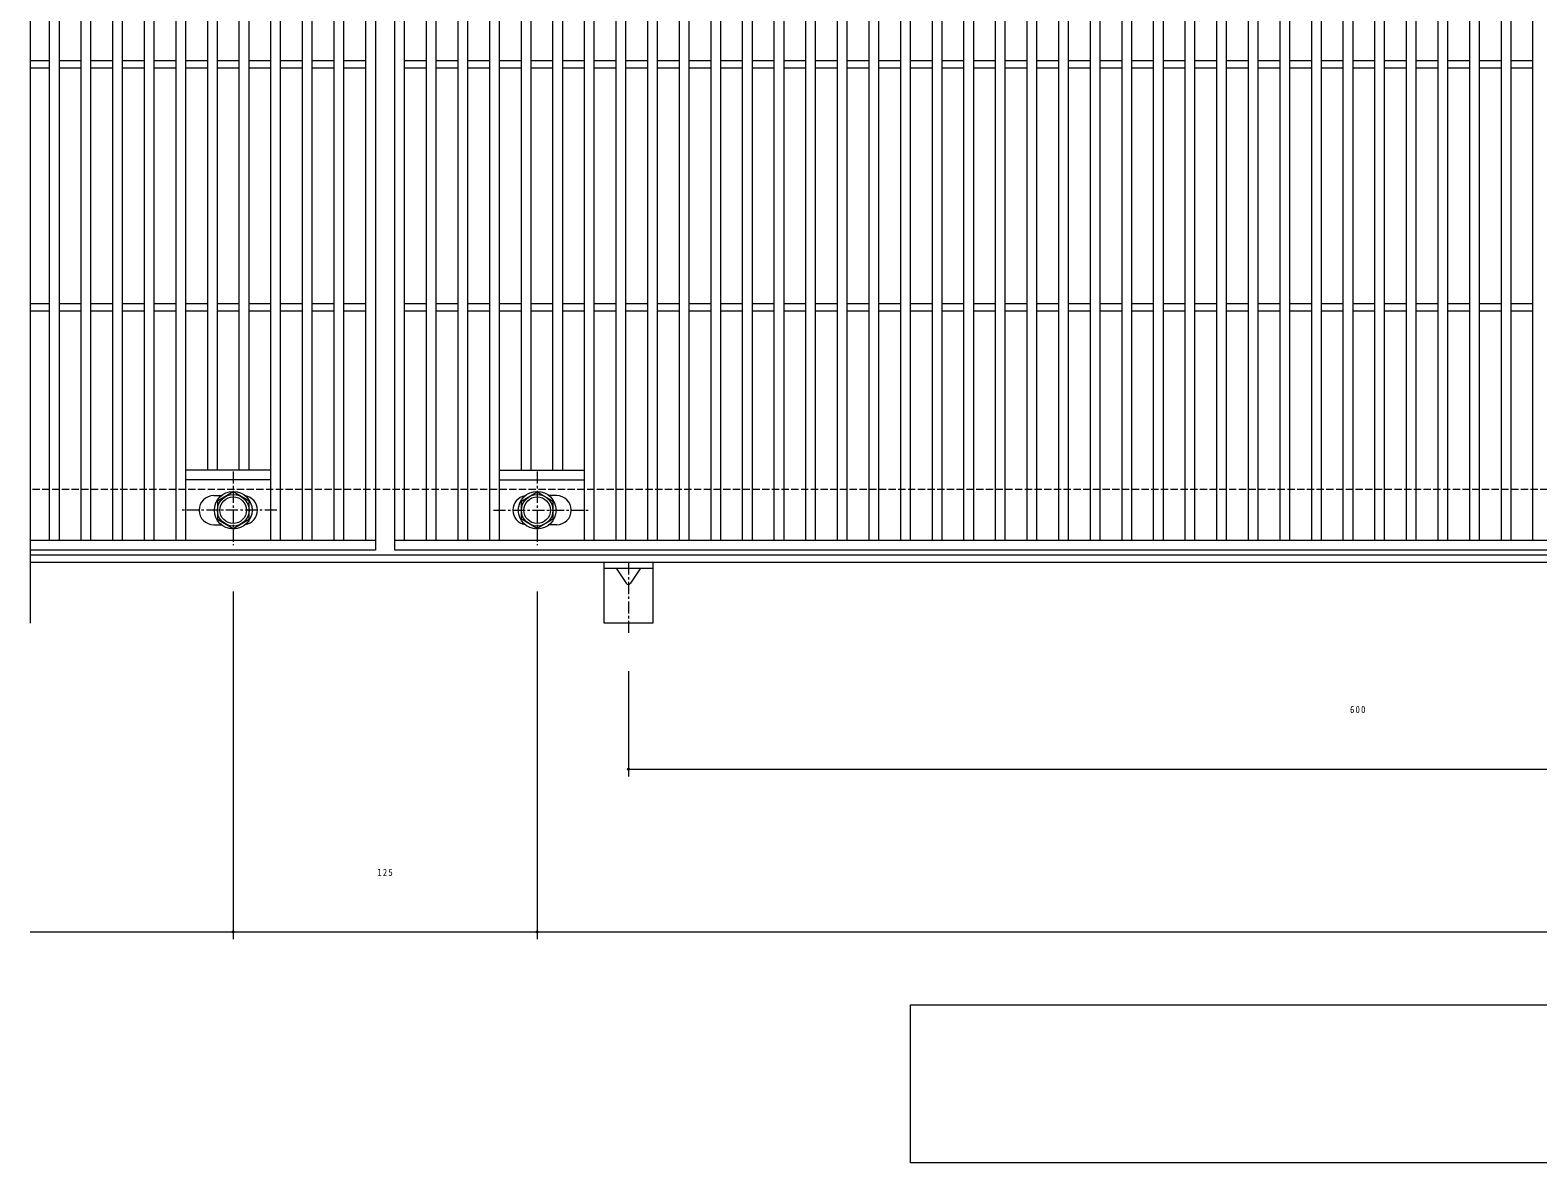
# Model space of a CAD drawing. Units: millimetres on the paper. Extents: x -28453 to 176, y -9817 to 9654.
# Drawn here: x -28219 to -27599, y -9817 to -9351 of the extents above; entities that cross this region are included whole.
import ezdxf

# ---------------------------------------------------------------- set-up
doc = ezdxf.new("R2010")
doc.units = ezdxf.units.MM
doc.header["$PDMODE"] = 32
doc.header["$PDSIZE"] = 0.8
doc.linetypes.add('CHAIN1', pattern=[8, 5, -1, 1, -1])
doc.linetypes.add('DASHED3', pattern=[4, 3, -1])
doc.layers.add('C-5', color=3, linetype='Continuous', lineweight=9)
doc.styles.add('ＭＳ ゴシック', font='')
doc.styles.get('ＭＳ ゴシック').set_extended_font_data('MS Gothic')

msp = doc.modelspace()

# ---------------------------------------------------------------- linework, layer by layer
at = {"layer": 'C-5'}
for p, q in [((-28218.997, -9035.158), (-28218.997, -9595.159)), ((-28210.997, -9561.16), (-28210.997, -9069.159)), ((-28206.997, -9561.16), (-28206.997, -9069.159)), ((-28197.997, -9561.16), (-28197.997, -9069.159)), ((-28193.997, -9561.16), (-28193.997, -9069.159)), ((-28184.997, -9561.16), (-28184.997, -9069.159)), ((-28180.996, -9561.16), (-28180.996, -9069.159)), ((-28171.997, -9561.16), (-28171.997, -9069.159)), ((-28167.997, -9561.16), (-28167.997, -9069.159)), ((-28158.997, -9561.16), (-28158.997, -9069.159)), ((-28154.997, -9561.16), (-28154.997, -9069.159)), ((-28119.997, -9561.16), (-28119.997, -9069.159)), ((-28115.997, -9561.16), (-28115.997, -9069.159)), ((-28106.997, -9561.16), (-28106.997, -9069.159)), ((-28102.997, -9561.16), (-28102.997, -9069.159)), ((-28093.997, -9561.16), (-28093.997, -9069.159)), ((-28089.997, -9561.16), (-28089.997, -9069.159)), ((-28080.996, -9561.16), (-28080.996, -9069.159)), ((-28076.997, -9065.158), (-28076.997, -9565.159)), ((-28064.996, -9561.16), (-28064.996, -9069.159)), ((-28055.996, -9561.16), (-28055.996, -9069.159)), ((-28051.996, -9561.16), (-28051.996, -9069.159)), ((-28042.997, -9561.16), (-28042.997, -9069.159)), ((-28038.996, -9561.16), (-28038.996, -9069.159)), ((-28029.996, -9561.16), (-28029.996, -9069.159)), ((-28025.996, -9561.16), (-28025.996, -9069.159)), ((-27990.996, -9561.16), (-27990.996, -9069.159)), ((-27986.996, -9561.16), (-27986.996, -9069.159)), ((-27977.996, -9561.16), (-27977.996, -9069.159)), ((-27973.996, -9561.16), (-27973.996, -9069.159)), ((-27964.996, -9561.16), (-27964.996, -9069.159)), ((-27960.996, -9561.16), (-27960.996, -9069.159)), ((-27951.996, -9561.16), (-27951.996, -9069.159)), ((-27947.996, -9561.16), (-27947.996, -9069.159)), ((-27938.996, -9561.16), (-27938.996, -9069.159)), ((-27934.996, -9561.16), (-27934.996, -9069.159)), ((-27925.996, -9561.16), (-27925.996, -9069.159)), ((-27921.996, -9561.16), (-27921.996, -9069.159)), ((-27912.996, -9561.16), (-27912.996, -9069.159)), ((-27908.996, -9561.16), (-27908.996, -9069.159)), ((-27899.996, -9561.16), (-27899.996, -9069.159)), ((-27895.996, -9561.16), (-27895.996, -9069.159)), ((-27886.996, -9561.16), (-27886.996, -9069.159)), ((-27882.996, -9561.16), (-27882.996, -9069.159)), ((-27873.996, -9561.16), (-27873.996, -9069.159)), ((-27869.996, -9561.16), (-27869.996, -9069.159)), ((-27860.996, -9561.16), (-27860.996, -9069.159)), ((-27856.996, -9561.16), (-27856.996, -9069.159)), ((-27847.996, -9561.16), (-27847.996, -9069.159)), ((-27843.996, -9561.16), (-27843.996, -9069.159)), ((-27834.996, -9561.16), (-27834.996, -9069.159)), ((-27830.996, -9561.16), (-27830.996, -9069.159)), ((-27821.996, -9561.16), (-27821.996, -9069.159)), ((-27817.996, -9561.16), (-27817.996, -9069.159)), ((-27808.996, -9561.16), (-27808.996, -9069.159)), ((-27804.996, -9561.16), (-27804.996, -9069.159)), ((-27795.996, -9561.16), (-27795.996, -9069.159)), ((-27791.996, -9561.16), (-27791.996, -9069.159)), ((-27782.996, -9561.16), (-27782.996, -9069.159)), ((-27778.996, -9561.16), (-27778.996, -9069.159)), ((-27769.996, -9561.16), (-27769.996, -9069.159)), ((-27765.996, -9561.16), (-27765.996, -9069.159)), ((-27756.996, -9561.16), (-27756.996, -9069.159)), ((-27752.996, -9561.16), (-27752.996, -9069.159)), ((-27743.996, -9561.16), (-27743.996, -9069.159)), ((-27739.997, -9561.16), (-27739.997, -9069.159)), ((-27730.996, -9561.16), (-27730.996, -9069.159)), ((-27726.996, -9561.16), (-27726.996, -9069.159)), ((-27717.996, -9561.16), (-27717.996, -9069.159)), ((-27713.996, -9561.16), (-27713.996, -9069.159)), ((-27704.996, -9561.16), (-27704.996, -9069.159)), ((-27700.996, -9561.16), (-27700.996, -9069.159)), ((-27691.996, -9561.16), (-27691.996, -9069.159)), ((-27687.996, -9561.16), (-27687.996, -9069.159)), ((-27678.996, -9561.16), (-27678.996, -9069.159)), ((-27674.997, -9561.16), (-27674.997, -9069.159)), ((-27665.996, -9561.16), (-27665.996, -9069.159)), ((-27661.996, -9561.16), (-27661.996, -9069.159)), ((-27652.996, -9561.16), (-27652.996, -9069.159)), ((-27648.996, -9561.16), (-27648.996, -9069.159)), ((-27639.996, -9561.16), (-27639.996, -9069.159)), ((-27635.997, -9561.16), (-27635.997, -9069.159)), ((-27626.997, -9561.16), (-27626.997, -9069.159)), ((-27622.997, -9561.16), (-27622.997, -9069.159)), ((-27613.996, -9561.16), (-27613.996, -9069.159)), ((-27609.996, -9561.16), (-27609.996, -9069.159)), ((-27600.996, -9561.16), (-27600.996, -9069.159)), ((-28145.997, -9532.159), (-28145.997, -9098.159)), ((-28141.997, -9532.159), (-28141.997, -9098.159)), ((-28132.997, -9532.159), (-28132.997, -9098.159)), ((-28128.997, -9532.159), (-28128.997, -9098.159)), ((-28016.996, -9532.159), (-28016.996, -9098.159)), ((-28012.996, -9532.159), (-28012.996, -9098.159)), ((-28003.996, -9532.159), (-28003.996, -9098.159)), ((-27999.996, -9532.159), (-27999.996, -9098.159)), ((-28218.997, -9363.659), (-28210.997, -9363.659)), ((-28218.997, -9366.658), (-28210.997, -9366.658)), ((-28206.997, -9363.659), (-28197.997, -9363.659)), ((-28206.997, -9366.658), (-28197.997, -9366.658)), ((-28193.997, -9363.659), (-28184.997, -9363.659)), ((-28193.997, -9366.658), (-28184.997, -9366.658)), ((-28180.996, -9363.659), (-28171.997, -9363.659)), ((-28180.996, -9366.658), (-28171.997, -9366.658)), ((-28167.997, -9363.659), (-28158.997, -9363.659)), ((-28167.997, -9366.658), (-28158.997, -9366.658)), ((-28154.997, -9363.659), (-28145.997, -9363.659)), ((-28154.997, -9366.658), (-28145.997, -9366.658)), ((-28141.997, -9363.659), (-28132.997, -9363.659)), ((-28141.997, -9366.658), (-28132.997, -9366.658)), ((-28128.997, -9363.659), (-28119.997, -9363.659)), ((-28128.997, -9366.658), (-28119.997, -9366.658)), ((-28115.997, -9363.659), (-28106.997, -9363.659)), ((-28115.997, -9366.658), (-28106.997, -9366.658)), ((-28102.997, -9363.659), (-28093.997, -9363.659)), ((-28102.997, -9366.658), (-28093.997, -9366.658)), ((-28089.997, -9363.659), (-28080.997, -9363.659)), ((-28089.997, -9366.658), (-28080.997, -9366.658)), ((-28064.996, -9363.659), (-28055.996, -9363.659)), ((-28064.996, -9366.658), (-28055.996, -9366.658)), ((-28051.996, -9363.659), (-28042.997, -9363.659)), ((-28051.996, -9366.658), (-28042.997, -9366.658)), ((-28038.996, -9363.659), (-28029.996, -9363.659)), ((-28038.996, -9366.658), (-28029.996, -9366.658)), ((-28025.996, -9363.659), (-28016.996, -9363.659)), ((-28025.996, -9366.658), (-28016.996, -9366.658)), ((-28012.996, -9363.659), (-28003.996, -9363.659)), ((-28012.996, -9366.658), (-28003.996, -9366.658)), ((-27999.996, -9363.659), (-27990.996, -9363.659)), ((-27999.996, -9366.658), (-27990.996, -9366.658)), ((-27986.996, -9363.659), (-27977.996, -9363.659)), ((-27986.996, -9366.658), (-27977.996, -9366.658)), ((-27973.996, -9363.659), (-27964.996, -9363.659)), ((-27973.996, -9366.658), (-27964.996, -9366.658)), ((-27960.996, -9363.659), (-27951.996, -9363.659)), ((-27960.996, -9366.658), (-27951.996, -9366.658)), ((-27947.996, -9363.659), (-27938.996, -9363.659)), ((-27947.996, -9366.658), (-27938.996, -9366.658)), ((-27934.996, -9363.659), (-27925.996, -9363.659)), ((-27934.996, -9366.658), (-27925.996, -9366.658)), ((-27921.996, -9363.659), (-27912.996, -9363.659)), ((-27921.996, -9366.658), (-27912.996, -9366.658)), ((-27908.996, -9363.659), (-27899.996, -9363.659)), ((-27908.996, -9366.658), (-27899.996, -9366.658)), ((-27895.996, -9363.659), (-27886.996, -9363.659)), ((-27895.996, -9366.658), (-27886.996, -9366.658)), ((-27882.996, -9363.659), (-27873.996, -9363.659)), ((-27882.996, -9366.658), (-27873.996, -9366.658)), ((-27869.996, -9363.659), (-27860.996, -9363.659)), ((-27869.996, -9366.658), (-27860.996, -9366.658)), ((-27856.996, -9363.659), (-27847.996, -9363.659)), ((-27856.996, -9366.658), (-27847.996, -9366.658)), ((-27843.996, -9363.659), (-27834.996, -9363.659)), ((-27843.996, -9366.658), (-27834.996, -9366.658)), ((-27830.996, -9363.659), (-27821.996, -9363.659)), ((-27830.996, -9366.658), (-27821.996, -9366.658)), ((-27817.996, -9363.659), (-27808.996, -9363.659)), ((-27817.996, -9366.658), (-27808.996, -9366.658)), ((-27804.996, -9363.659), (-27795.996, -9363.659)), ((-27804.996, -9366.658), (-27795.996, -9366.658)), ((-27791.996, -9363.659), (-27782.996, -9363.659)), ((-27791.996, -9366.658), (-27782.996, -9366.658)), ((-27778.996, -9363.659), (-27769.996, -9363.659)), ((-27778.996, -9366.658), (-27769.996, -9366.658)), ((-27765.996, -9363.659), (-27756.996, -9363.659)), ((-27765.996, -9366.658), (-27756.996, -9366.658)), ((-27752.996, -9363.659), (-27743.996, -9363.659)), ((-27752.996, -9366.658), (-27743.996, -9366.658)), ((-27739.997, -9363.659), (-27730.996, -9363.659)), ((-27739.997, -9366.658), (-27730.996, -9366.658)), ((-27726.996, -9363.659), (-27717.996, -9363.659)), ((-27726.996, -9366.658), (-27717.996, -9366.658)), ((-27713.996, -9363.659), (-27704.996, -9363.659)), ((-27713.996, -9366.658), (-27704.996, -9366.658)), ((-27700.996, -9363.659), (-27691.996, -9363.659)), ((-27700.996, -9366.658), (-27691.996, -9366.658)), ((-27687.996, -9363.659), (-27678.996, -9363.659)), ((-27687.996, -9366.658), (-27678.996, -9366.658)), ((-27674.997, -9363.659), (-27665.996, -9363.659)), ((-27674.997, -9366.658), (-27665.996, -9366.658)), ((-27661.996, -9363.659), (-27652.996, -9363.659)), ((-27661.996, -9366.658), (-27652.996, -9366.658)), ((-27648.996, -9363.659), (-27639.996, -9363.659)), ((-27648.996, -9366.658), (-27639.996, -9366.658)), ((-27635.997, -9363.659), (-27626.997, -9363.659)), ((-27635.997, -9366.658), (-27626.997, -9366.658)), ((-27622.997, -9363.659), (-27613.996, -9363.659)), ((-27622.997, -9366.658), (-27613.996, -9366.658)), ((-27609.996, -9363.659), (-27600.996, -9363.659)), ((-27609.996, -9366.658), (-27600.996, -9366.658)), ((-28218.997, -9463.659), (-28210.997, -9463.659)), ((-28218.997, -9466.658), (-28210.997, -9466.658)), ((-28206.997, -9463.659), (-28197.997, -9463.659)), ((-28206.997, -9466.658), (-28197.997, -9466.658)), ((-28193.997, -9463.659), (-28184.997, -9463.659)), ((-28193.997, -9466.658), (-28184.997, -9466.658)), ((-28180.996, -9463.659), (-28171.997, -9463.659)), ((-28180.996, -9466.658), (-28171.997, -9466.658)), ((-28167.997, -9463.659), (-28158.997, -9463.659)), ((-28167.997, -9466.658), (-28158.997, -9466.658)), ((-28154.997, -9463.659), (-28145.997, -9463.659)), ((-28154.997, -9466.658), (-28145.997, -9466.658)), ((-28141.997, -9463.659), (-28132.997, -9463.659)), ((-28141.997, -9466.658), (-28132.997, -9466.658)), ((-28128.997, -9463.659), (-28119.997, -9463.659)), ((-28128.997, -9466.658), (-28119.997, -9466.658)), ((-28115.997, -9463.659), (-28106.997, -9463.659)), ((-28115.997, -9466.658), (-28106.997, -9466.658)), ((-28102.997, -9463.659), (-28093.997, -9463.659)), ((-28102.997, -9466.658), (-28093.997, -9466.658)), ((-28089.997, -9463.659), (-28080.997, -9463.659)), ((-28089.997, -9466.658), (-28080.997, -9466.658)), ((-28064.996, -9463.659), (-28055.996, -9463.659)), ((-28064.996, -9466.658), (-28055.996, -9466.658)), ((-28051.996, -9463.659), (-28042.997, -9463.659)), ((-28051.996, -9466.658), (-28042.997, -9466.658)), ((-28038.996, -9463.659), (-28029.996, -9463.659)), ((-28038.996, -9466.658), (-28029.996, -9466.658)), ((-28025.996, -9463.659), (-28016.996, -9463.659)), ((-28025.996, -9466.658), (-28016.996, -9466.658)), ((-28012.996, -9463.659), (-28003.996, -9463.659)), ((-28012.996, -9466.658), (-28003.996, -9466.658)), ((-27999.996, -9463.659), (-27990.996, -9463.659)), ((-27999.996, -9466.658), (-27990.996, -9466.658)), ((-27986.996, -9463.659), (-27977.996, -9463.659)), ((-27986.996, -9466.658), (-27977.996, -9466.658)), ((-27973.996, -9463.659), (-27964.996, -9463.659)), ((-27973.996, -9466.658), (-27964.996, -9466.658)), ((-27960.996, -9463.659), (-27951.996, -9463.659)), ((-27960.996, -9466.658), (-27951.996, -9466.658)), ((-27947.996, -9463.659), (-27938.996, -9463.659)), ((-27947.996, -9466.658), (-27938.996, -9466.658)), ((-27934.996, -9463.659), (-27925.996, -9463.659)), ((-27934.996, -9466.658), (-27925.996, -9466.658)), ((-27921.996, -9463.659), (-27912.996, -9463.659)), ((-27921.996, -9466.658), (-27912.996, -9466.658)), ((-27908.996, -9463.659), (-27899.996, -9463.659)), ((-27908.996, -9466.658), (-27899.996, -9466.658)), ((-27895.996, -9463.659), (-27886.996, -9463.659)), ((-27895.996, -9466.658), (-27886.996, -9466.658)), ((-27882.996, -9463.659), (-27873.996, -9463.659)), ((-27882.996, -9466.658), (-27873.996, -9466.658)), ((-27869.996, -9463.659), (-27860.996, -9463.659)), ((-27869.996, -9466.658), (-27860.996, -9466.658)), ((-27856.996, -9463.659), (-27847.996, -9463.659)), ((-27856.996, -9466.658), (-27847.996, -9466.658)), ((-27843.996, -9463.659), (-27834.996, -9463.659)), ((-27843.996, -9466.658), (-27834.996, -9466.658)), ((-27830.996, -9463.659), (-27821.996, -9463.659)), ((-27830.996, -9466.658), (-27821.996, -9466.658)), ((-27817.996, -9463.659), (-27808.996, -9463.659)), ((-27817.996, -9466.658), (-27808.996, -9466.658)), ((-27804.996, -9463.659), (-27795.996, -9463.659)), ((-27804.996, -9466.658), (-27795.996, -9466.658)), ((-27791.996, -9463.659), (-27782.996, -9463.659)), ((-27791.996, -9466.658), (-27782.996, -9466.658)), ((-27778.996, -9463.659), (-27769.996, -9463.659)), ((-27778.996, -9466.658), (-27769.996, -9466.658)), ((-27765.996, -9463.659), (-27756.996, -9463.659)), ((-27765.996, -9466.658), (-27756.996, -9466.658)), ((-27752.996, -9463.659), (-27743.996, -9463.659)), ((-27752.996, -9466.658), (-27743.996, -9466.658)), ((-27739.997, -9463.659), (-27730.996, -9463.659)), ((-27739.997, -9466.658), (-27730.996, -9466.658)), ((-27726.996, -9463.659), (-27717.996, -9463.659)), ((-27726.996, -9466.658), (-27717.996, -9466.658)), ((-27713.996, -9463.659), (-27704.996, -9463.659)), ((-27713.996, -9466.658), (-27704.996, -9466.658)), ((-27700.996, -9463.659), (-27691.996, -9463.659)), ((-27700.996, -9466.658), (-27691.996, -9466.658)), ((-27687.996, -9463.659), (-27678.996, -9463.659)), ((-27687.996, -9466.658), (-27678.996, -9466.658)), ((-27674.997, -9463.659), (-27665.996, -9463.659)), ((-27674.997, -9466.658), (-27665.996, -9466.658)), ((-27661.996, -9463.659), (-27652.996, -9463.659)), ((-27661.996, -9466.658), (-27652.996, -9466.658)), ((-27648.996, -9463.659), (-27639.996, -9463.659)), ((-27648.996, -9466.658), (-27639.996, -9466.658)), ((-27635.997, -9463.659), (-27626.997, -9463.659)), ((-27635.997, -9466.658), (-27626.997, -9466.658)), ((-27622.997, -9463.659), (-27613.996, -9463.659)), ((-27622.997, -9466.658), (-27613.996, -9466.658)), ((-27609.996, -9463.659), (-27600.996, -9463.659)), ((-27609.996, -9466.658), (-27600.996, -9466.658)), ((-28119.996, -9532.159), (-28154.996, -9532.159)), ((-28025.996, -9532.159), (-27990.997, -9532.159)), ((-28119.996, -9536.16), (-28154.996, -9536.16)), ((-28025.996, -9536.16), (-27990.997, -9536.16)), ((-28143.496, -9542.659), (-28140.403, -9542.659)), ((-28002.496, -9542.659), (-28005.591, -9542.659)), ((-28143.496, -9554.658), (-28140.403, -9554.658)), ((-28002.496, -9554.658), (-28005.591, -9554.658)), ((-28076.997, -9561.16), (-28218.997, -9561.16)), ((-28076.997, -9565.159), (-28218.997, -9565.159)), ((-27076.996, -9561.16), (-28068.997, -9561.16)), ((-27076.996, -9565.159), (-28068.997, -9565.159)), ((-27982.997, -9595.16), (-27982.997, -9570.16)), ((-27982.997, -9572.46), (-27962.997, -9572.46)), ((-27977.996, -9572.46), (-27973.872, -9578.656)), ((-27967.996, -9572.46), (-27972.121, -9578.656))]:
    msp.add_line(p, q, dxfattribs=at)
at = {"layer": 'C-5', "color": 4, "linetype": 'CHAIN1'}
for p, q in [((-28135.496, -9532.686), (-28135.496, -9563.042)), ((-28010.496, -9532.686), (-28010.496, -9563.042)), ((-28117.527, -9548.659), (-28157.217, -9548.659)), ((-28028.466, -9548.659), (-27988.776, -9548.659))]:
    msp.add_line(p, q, dxfattribs=at)
at = {"layer": 'C-5', "color": 2, "linetype": 'DASHED3'}
msp.add_line((-26926.996, -9540.159), (-28218.997, -9540.159), dxfattribs=at)
at = {"layer": 'C-5', "color": 2}
for p, q in [((-26926.996, -9567.159), (-28218.997, -9567.159)), ((-26926.996, -9570.159), (-28218.997, -9570.159))]:
    msp.add_line(p, q, dxfattribs=at)
at = {"layer": 'C-5', "linetype": 'CHAIN1'}
msp.add_line((-27972.997, -9570.16), (-27972.997, -9599.879), dxfattribs=at)
at = {"layer": 'C-5', "color": 7}
for p, q in [((-28135.496, -9582.159), (-28135.496, -9725.159)), ((-28010.497, -9582.159), (-28010.497, -9725.159)), ((-27972.997, -9614.879), (-27972.997, -9658.16)), ((-27972.997, -9655.16), (-27372.997, -9655.16)), ((-28218.997, -9722.159), (-26926.996, -9722.159))]:
    msp.add_line(p, q, dxfattribs=at)
at = {"layer": 'C-5'}
for points in [[(-28068.997, -9565.159), (-28068.997, -9065.158), (-27076.996, -9065.158)], [(-27962.997, -9570.16), (-27962.997, -9595.16), (-27982.997, -9595.16)]]:
    msp.add_lwpolyline(points, dxfattribs=at)
at = {"layer": 'C-5', "color": 4}
for points in [[(-28141.996, -9544.907), (-28141.996, -9552.412), (-28135.496, -9556.165), (-28128.996, -9552.412), (-28128.996, -9544.907), (-28135.496, -9541.154)], [(-28003.997, -9544.907), (-28003.997, -9552.412), (-28010.496, -9556.165), (-28016.997, -9552.412), (-28016.997, -9544.907), (-28010.496, -9541.154)]]:
    msp.add_lwpolyline(points, close=True, dxfattribs=at)
at = {"layer": 'C-5', "color": 7}
msp.add_lwpolyline([(-27856.997, -9817.159), (-27856.997, -9752.16), (-27281.996, -9752.16), (-27281.996, -9817.159)], close=True, dxfattribs=at)
at = {"layer": 'C-5', "color": 4}
for centre, radius in [((-28135.496, -9548.659), 7.75), ((-28010.496, -9548.659), 7.75), ((-28135.496, -9548.659), 6.5), ((-28135.496, -9548.659), 5.5), ((-28010.496, -9548.659), 6.5), ((-28010.496, -9548.659), 5.5)]:
    msp.add_circle(centre, radius, dxfattribs=at)
at = {"layer": 'C-5'}
for centre, radius, start, end in [((-28143.496, -9548.66), 6, 90, 270), ((-28131.496, -9548.66), 6, 279.65756, 80.32845), ((-28014.497, -9548.66), 6, 99.67155, 260.34244), ((-28002.496, -9548.66), 6, 270, 90), ((-27972.997, -9578.173), 1, 208.86209, 331.13791)]:
    msp.add_arc(centre, radius, start, end, dxfattribs=at)
at = {"layer": 'C-5', "color": 7}
for p in [(-27972.997, -9655.16), (-28135.496, -9722.159), (-28010.497, -9722.159)]:
    msp.add_point(p, dxfattribs=at)

# ---------------------------------------------------------------- texts
at = {"layer": 'C-5', "color": 2, "char_height": 2.933, "attachment_point": 7, "style": 'ＭＳ ゴシック'}
for s, insert in [('\\T1.27;\\W0.9;600', (-27676.247, -9632.16)), ('\\T1.27;\\W0.9;125', (-28076.247, -9699.159))]:
    msp.add_mtext(s, dxfattribs=dict(at, insert=insert))

doc.saveas('drawing.dxf')
